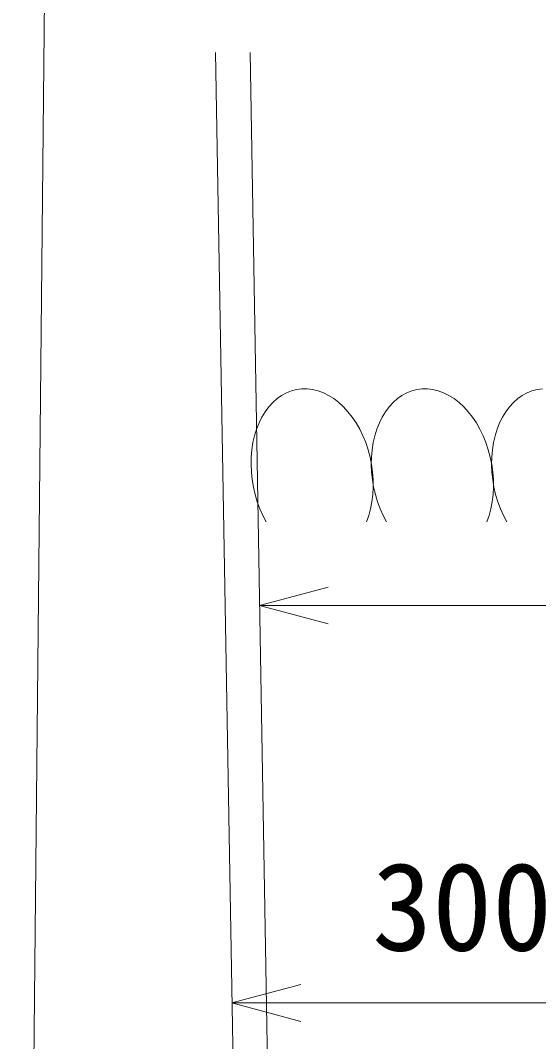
# Model space of a CAD drawing. Units: millimetres, scale not verified. Extents: x 0 to 252300, y 59400 to 118800.
# Drawn here: x 14283 to 15790, y 81541 to 84509 of the extents above; entities that cross this region are included whole.
import ezdxf
from ezdxf.enums import TextEntityAlignment as Align

# ---------------------------------------------------------------- set-up
doc = ezdxf.new("R2010")
doc.units = ezdxf.units.MM
doc.header["$LTSCALE"] = 300
for name, color, linetype, lineweight in [('0_2', 1, 'Continuous', 18), ('D-DCR', 7, 'Continuous', 18), ('D-STR', 1, 'Continuous', 18), ('D-STR-DIM', 7, 'Continuous', 18), ('D-STR-HTXT', 7, 'Continuous', 18)]:
    doc.layers.add(name, color=color, linetype=linetype, lineweight=lineweight)
doc.styles.add('ＭＳ ゴシック', font='')
doc.styles.get('ＭＳ ゴシック').set_extended_font_data('MS Gothic')

msp = doc.modelspace()

# ---------------------------------------------------------------- linework, layer by layer
at = {"layer": '0_2'}
for p, q in [((14978.4, 82808.4), (15178.4, 82862)), ((15178.4, 82754.8), (14978.4, 82808.4)), ((14978.4, 82808.4), (15178.4, 82808.4)), ((14898.2, 81653.2), (15098.2, 81706.8)), ((15098.2, 81599.6), (14898.2, 81653.2)), ((14898.2, 81653.2), (15098.2, 81653.2))]:
    msp.add_line(p, q, dxfattribs=at)
at = {"layer": 'D-DCR'}
for p, q in [((15042.8, 83419.4), (15029.6, 83410)), ((15056.8, 83427), (15042.8, 83419.4)), ((15071.3, 83432.7), (15056.8, 83427)), ((15086.3, 83436.6), (15071.3, 83432.7)), ((15101.7, 83438.5), (15086.3, 83436.6)), ((15117.3, 83438.5), (15101.7, 83438.5)), ((15133, 83436.6), (15117.3, 83438.5)), ((15148.7, 83432.7), (15133, 83436.6)), ((15164.2, 83427), (15148.7, 83432.7)), ((15179.5, 83419.4), (15164.2, 83427)), ((15194.4, 83410), (15179.5, 83419.4)), ((15392.8, 83419.4), (15379.6, 83410)), ((15406.8, 83427), (15392.8, 83419.4)), ((15421.3, 83432.7), (15406.8, 83427)), ((15436.3, 83436.6), (15421.3, 83432.7)), ((15451.7, 83438.5), (15436.3, 83436.6)), ((15467.3, 83438.5), (15451.7, 83438.5)), ((15483, 83436.6), (15467.3, 83438.5)), ((15498.7, 83432.7), (15483, 83436.6)), ((15514.2, 83427), (15498.7, 83432.7)), ((15529.5, 83419.4), (15514.2, 83427)), ((15544.4, 83410), (15529.5, 83419.4)), ((15742.8, 83419.4), (15729.6, 83410)), ((15756.8, 83427), (15742.8, 83419.4)), ((15771.3, 83432.7), (15756.8, 83427)), ((15786.3, 83436.6), (15771.3, 83432.7)), ((15801.7, 83438.5), (15786.3, 83436.6)), ((15017.1, 83398.9), (15005.6, 83386.2)), ((15029.6, 83410), (15017.1, 83398.9)), ((15208.9, 83398.9), (15194.4, 83410)), ((15222.7, 83386.2), (15208.9, 83398.9)), ((15367.1, 83398.9), (15355.6, 83386.2)), ((15379.6, 83410), (15367.1, 83398.9)), ((15558.9, 83398.9), (15544.4, 83410)), ((15572.7, 83386.2), (15558.9, 83398.9)), ((15717.1, 83398.9), (15705.6, 83386.2)), ((15729.6, 83410), (15717.1, 83398.9)), ((14995, 83371.9), (14985.5, 83356.3)), ((15005.6, 83386.2), (14995, 83371.9)), ((15235.8, 83371.9), (15222.7, 83386.2)), ((15248.1, 83356.3), (15235.8, 83371.9)), ((15345, 83371.9), (15335.5, 83356.3)), ((15355.6, 83386.2), (15345, 83371.9)), ((15585.8, 83371.9), (15572.7, 83386.2)), ((15598.1, 83356.3), (15585.8, 83371.9)), ((15695, 83371.9), (15685.5, 83356.3)), ((15705.6, 83386.2), (15695, 83371.9)), ((14977.1, 83339.3), (14969.9, 83321.2)), ((14985.5, 83356.3), (14977.1, 83339.3)), ((15259.5, 83339.3), (15248.1, 83356.3)), ((15269.9, 83321.2), (15259.5, 83339.3)), ((15327.1, 83339.3), (15319.9, 83321.2)), ((15335.5, 83356.3), (15327.1, 83339.3)), ((15609.5, 83339.3), (15598.1, 83356.3)), ((15619.9, 83321.2), (15609.5, 83339.3)), ((15677.1, 83339.3), (15669.9, 83321.2)), ((15685.5, 83356.3), (15677.1, 83339.3)), ((14964, 83302.1), (14959.4, 83282.1)), ((14969.9, 83321.2), (14964, 83302.1)), ((15279.2, 83302.1), (15269.9, 83321.2)), ((15287.3, 83282.1), (15279.2, 83302.1)), ((15314, 83302.1), (15309.4, 83282.1)), ((15319.9, 83321.2), (15314, 83302.1)), ((15629.2, 83302.1), (15619.9, 83321.2)), ((15637.3, 83282.1), (15629.2, 83302.1)), ((15664, 83302.1), (15659.4, 83282.1)), ((15669.9, 83321.2), (15664, 83302.1)), ((14959.4, 83282.1), (14956.1, 83261.3)), ((15294.2, 83261.3), (15287.3, 83282.1)), ((15309.4, 83282.1), (15306.1, 83261.3)), ((15644.2, 83261.3), (15637.3, 83282.1)), ((15659.4, 83282.1), (15656.1, 83261.3)), ((14954.2, 83240.1), (14953.7, 83218.4)), ((14956.1, 83261.3), (14954.2, 83240.1)), ((15299.9, 83240.1), (15294.2, 83261.3)), ((15304.2, 83218.4), (15299.9, 83240.1)), ((15304.2, 83240.1), (15303.7, 83218.4)), ((15306.1, 83261.3), (15304.2, 83240.1)), ((15649.9, 83240.1), (15644.2, 83261.3)), ((15654.2, 83218.4), (15649.9, 83240.1)), ((15654.2, 83240.1), (15653.7, 83218.4)), ((15656.1, 83261.3), (15654.2, 83240.1)), ((14953.7, 83218.4), (14954.6, 83196.5)), ((15303.7, 83218.4), (15304.6, 83196.5)), ((15307.2, 83196.5), (15304.2, 83218.4)), ((15653.7, 83218.4), (15654.6, 83196.5)), ((15657.2, 83196.5), (15654.2, 83218.4)), ((14954.6, 83196.5), (14956.9, 83174.6)), ((15304.6, 83196.5), (15306.9, 83174.6)), ((15308.9, 83174.6), (15307.2, 83196.5)), ((15654.6, 83196.5), (15656.9, 83174.6)), ((15658.9, 83174.6), (15657.2, 83196.5)), ((14956.9, 83174.6), (14960.5, 83152.8)), ((14960.5, 83152.8), (14965.5, 83131.3)), ((15306.9, 83174.6), (15310.5, 83152.8)), ((15307.9, 83131.3), (15309.1, 83152.8)), ((15309.1, 83152.8), (15308.9, 83174.6)), ((15310.5, 83152.8), (15315.5, 83131.3)), ((15656.9, 83174.6), (15660.5, 83152.8)), ((15657.9, 83131.3), (15659.1, 83152.8)), ((15659.1, 83152.8), (15658.9, 83174.6)), ((15660.5, 83152.8), (15665.5, 83131.3)), ((14965.5, 83131.3), (14971.7, 83110.3)), ((15305.4, 83110.3), (15307.9, 83131.3)), ((15315.5, 83131.3), (15321.7, 83110.3)), ((15655.4, 83110.3), (15657.9, 83131.3)), ((15665.5, 83131.3), (15671.7, 83110.3)), ((14971.7, 83110.3), (14979.2, 83089.9)), ((15301.5, 83089.9), (15305.4, 83110.3)), ((15321.7, 83110.3), (15329.2, 83089.9)), ((15651.5, 83089.9), (15655.4, 83110.3)), ((15671.7, 83110.3), (15679.2, 83089.9)), ((14979.2, 83089.9), (14987.9, 83070.3)), ((14987.9, 83070.3), (14997.7, 83051.6)), ((15289.8, 83051.6), (15296.3, 83070.3)), ((15296.3, 83070.3), (15301.5, 83089.9)), ((15329.2, 83089.9), (15337.9, 83070.3)), ((15337.9, 83070.3), (15347.7, 83051.6)), ((15639.8, 83051.6), (15646.3, 83070.3)), ((15646.3, 83070.3), (15651.5, 83089.9)), ((15679.2, 83089.9), (15687.9, 83070.3)), ((15687.9, 83070.3), (15697.7, 83051.6))]:
    msp.add_line(p, q, dxfattribs=at)
at = {"layer": 'D-STR'}
for p, q in [((14282.6, 77590.7), (14362.6, 85590.7)), ((14945.6, 78890.7), (14850.8, 84415.7)), ((15045.6, 78890.7), (14950.9, 84415.7))]:
    msp.add_line(p, q, dxfattribs=at)
at = {"layer": 'D-STR-DIM'}
msp.add_line((16198.4, 81653.2), (15098.2, 81653.2), dxfattribs=at)
at = {"layer": 'D-STR-HTXT'}
msp.add_line((15178.4, 82808.4), (19364.4, 82808.4), dxfattribs=at)

# ---------------------------------------------------------------- texts
at = {"layer": 'D-STR-DIM', "color": 1, "style": 'ＭＳ ゴシック'}
msp.add_text('300', height=256.6, dxfattribs=at).set_placement((15306.3, 81728.2), align=Align.BOTTOM_LEFT)

doc.saveas('drawing.dxf')
